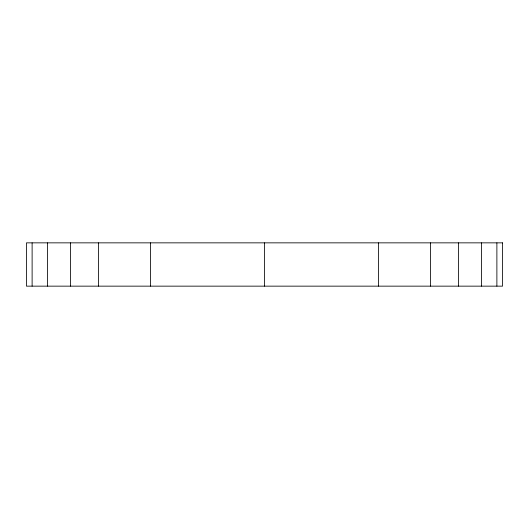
<?xml version="1.0" encoding="UTF-8"?>
<svg xmlns="http://www.w3.org/2000/svg" width="529" height="529" viewBox="0 0 529 529"><rect width="100%" height="100%" fill="white"/><g stroke="black" fill="none" stroke-linecap="round" stroke-linejoin="round"><path stroke-width="0.79" d="M496.883 242.851L496.883 286.149M481.416 242.851L481.416 286.149M458.491 242.851L458.491 286.149M430.414 242.851L430.414 286.149M378.566 242.851L378.566 286.149M264.5 242.851L264.5 286.149M150.434 242.851L150.434 286.149M98.586 242.851L98.586 286.149M70.509 242.851L70.509 286.149M47.584 242.851L47.584 286.149M32.117 242.851L32.117 286.149M502.55 242.851L26.45 242.851L26.45 286.149L502.55 286.149L502.55 242.851"/></g></svg>
